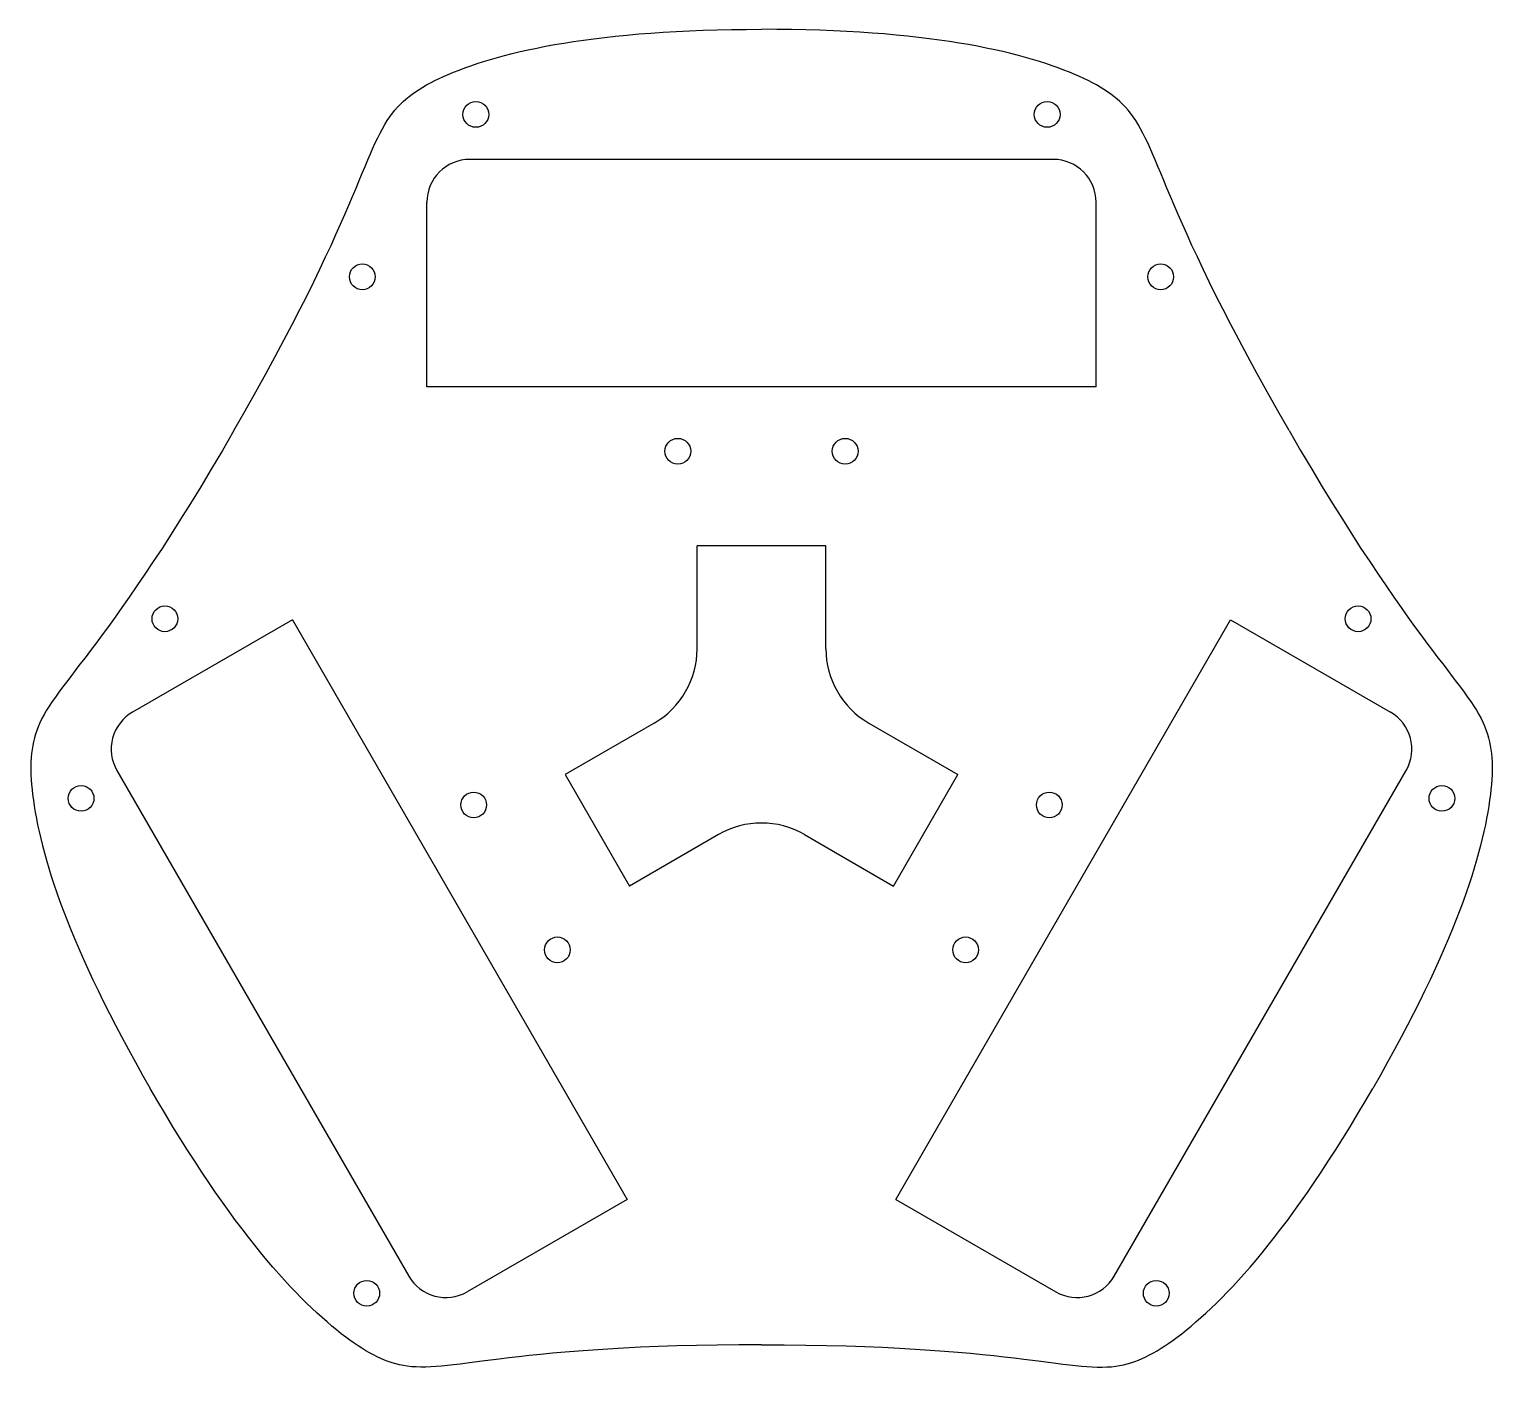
# Model space of a CAD drawing. Extents: x -85 to 85, y -74 to 82.
import ezdxf

# ---------------------------------------------------------------- set-up
doc = ezdxf.new("R2010")
doc.units = 0
doc.header["$MEASUREMENT"] = 0
doc.layers.add('VISIBLE', color=7, linetype='CONTINUOUS')

msp = doc.modelspace()

# ---------------------------------------------------------------- linework, layer by layer
at = {"layer": 'VISIBLE'}
for p, q in [((34, 67.1), (-34, 67.1)), ((-39, 40.6), (-39, 62.1)), ((39, 40.6), (39, 62.1)), ((39, 40.6), (-39, 40.6)), ((-7.5, 10.1), (-7.5, 22.1)), ((7.5, 22.1), (-7.5, 22.1)), ((7.5, 10.1), (7.5, 22.1)), ((-54.66, 13.47), (-73.28, 2.72)), ((-54.66, 13.47), (-15.66, -54.07)), ((15.66, -54.07), (54.66, 13.47)), ((54.66, 13.47), (73.28, 2.72)), ((-12.5, 1.44), (-22.89, -4.55)), ((12.5, 1.44), (22.89, -4.55)), ((-75.11, -4.11), (-41.11, -62.99)), ((-22.89, -4.55), (-15.39, -17.55)), ((15.39, -17.55), (22.89, -4.55)), ((41.11, -62.99), (75.11, -4.11)), ((-5, -11.55), (-15.39, -17.55)), ((5, -11.55), (15.39, -17.55)), ((-15.66, -54.07), (-34.28, -64.82)), ((15.66, -54.07), (34.28, -64.82))]:
    msp.add_line(p, q, dxfattribs=at)
for centre in [(-33.29, 72.34), (33.29, 72.34), (-46.52, 53.42), (46.52, 53.42), (-9.75, 33.1), (9.75, 33.1), (-69.52, 13.58), (69.52, 13.58), (-79.29, -7.34), (-33.54, -8.11), (33.54, -8.11), (79.29, -7.34), (-23.79, -24.99), (23.79, -24.99), (-46, -65), (46, -65)]:
    msp.add_circle(centre, 1.5, dxfattribs=at)
for centre, radius, start, end in [((-34, 62.1), 5, 90, 180), ((34, 62.1), 5, 0, 90), ((-17.5, 10.1), 10, 300, 0), ((17.5, 10.1), 10, 180, 240), ((-70.78, -1.61), 5, 120, 210), ((70.78, -1.61), 5, 330, 60), ((0, -20.21), 10, 60, 120), ((-36.78, -60.49), 5, 210, 300), ((36.78, -60.49), 5, 240, 330)]:
    msp.add_arc(centre, radius, start, end, dxfattribs=at)
for points in [[(-61.49, 35.5), (-46.99, 60.61), (-46.15, 71.4), (-35.09, 78.57), (-19.2, 82.26), (0, 82.26)], [(61.49, 35.5), (46.99, 60.61), (46.15, 71.4), (35.09, 78.57), (19.2, 82.26), (0, 82.26)], [(-61.49, 35.5), (-75.99, 10.39), (-84.91, 4.27), (-85.6, -8.89), (-80.84, -24.5), (-71.24, -41.13)], [(61.49, 35.5), (75.99, 10.39), (84.91, 4.27), (85.6, -8.89), (80.84, -24.5), (71.24, -41.13)], [(0, -71), (-29, -71), (-38.76, -75.67), (-50.5, -69.68), (-61.64, -57.76), (-71.24, -41.13)], [(0, -71), (29, -71), (38.76, -75.67), (50.5, -69.68), (61.64, -57.76), (71.24, -41.13)]]:
    msp.add_open_spline(points, degree=3, knots=[0, 0, 0, 0, 0.419918, 0.603502, 1, 1, 1, 1], dxfattribs=at)

doc.saveas('drawing.dxf')
